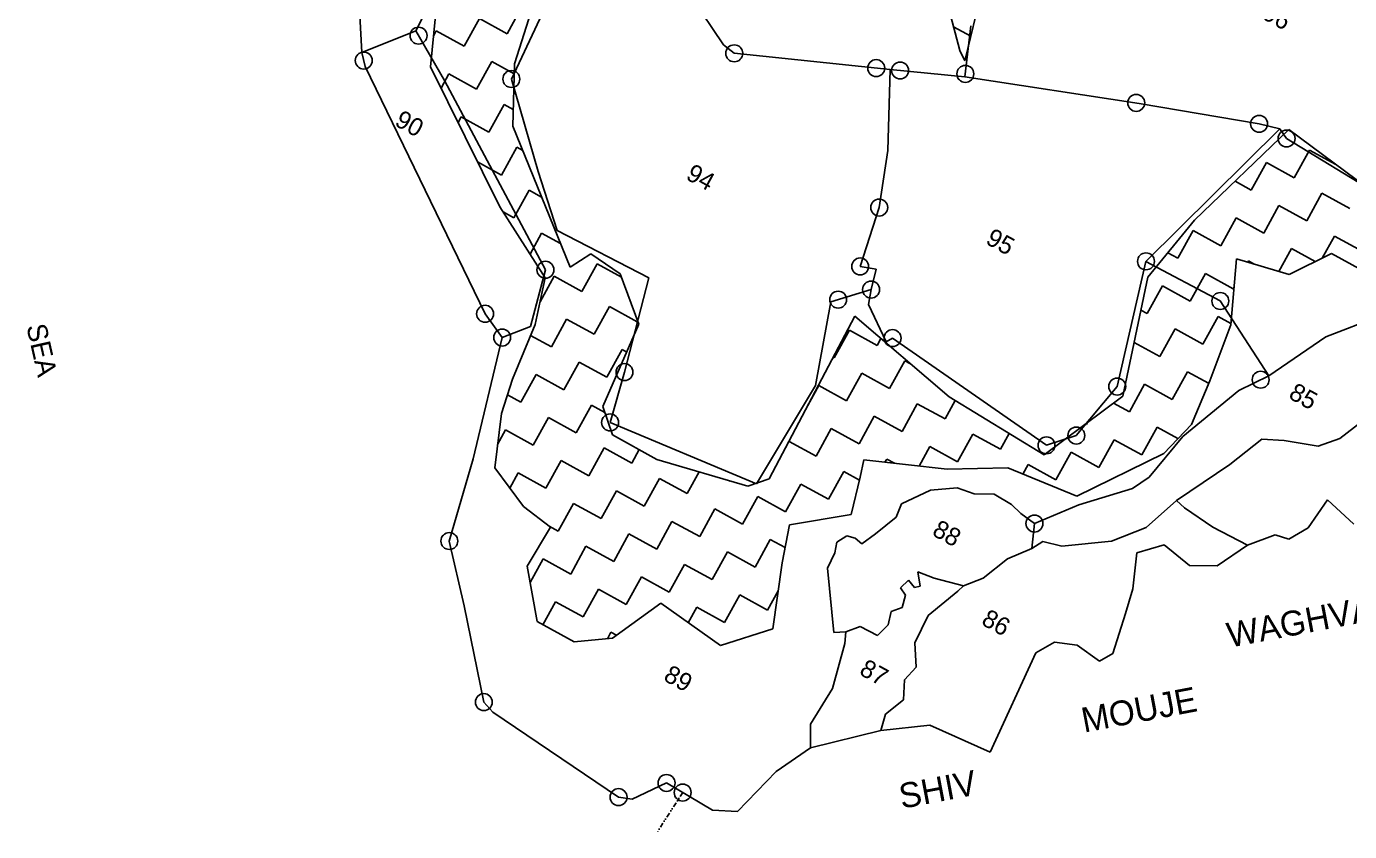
# Model space of a CAD drawing. Header units: metres. Extents: x 322052 to 327913, y 1839228 to 1844015.
# Drawn here: x 322537 to 323922, y 1839228 to 1840071 of the extents above; entities that cross this region are included whole.
import ezdxf

# ---------------------------------------------------------------- set-up
doc = ezdxf.new("R2010")
doc.units = ezdxf.units.M
doc.linetypes.add('DIVIDE', pattern=[1.25, 0.5, -0.25, 0, -0.25, 0, -0.25])
for name, color, linetype in [('POLY_HATCH', 12, 'Continuous'), ('POLY_PARCEL', 6, 'Continuous'), ('TEXT_MAPOUT', 7, 'Continuous'), ('TEXT_PARCEL', 7, 'Continuous'), ('V_BOUND_LINE', 7, 'Continuous'), ('V_DIVIDE_LINE', 7, 'DIVIDE')]:
    doc.layers.add(name, color=color, linetype=linetype)
doc.styles.add('TEXT_MAP', font='')
doc.styles.get('TEXT_MAP').set_extended_font_data('Kruti Dev 050')

msp = doc.modelspace()

# ---------------------------------------------------------------- linework, layer by layer
for centre in [(322947.8, 1840061), (323278.2, 1840042.5), (322890.4, 1840034.9), (323426.7, 1840027), (323044.9, 1840015.6), (323451.7, 1840024.5), (323520, 1840020.9), (323698.8, 1839990.6), (323827.4, 1839968.7), (323856.1, 1839953.3), (323429.9, 1839881), (323409.9, 1839819.4), (323709, 1839824.7), (323080.6, 1839815.9), (323421.3, 1839795.1), (323386.9, 1839784.6), (323786.8, 1839783.2), (323017.4, 1839769.8), (323035.3, 1839744.9), (323443.8, 1839744.4), (323163.3, 1839708.8), (323678.9, 1839693.6), (323829, 1839700.8), (323148.2, 1839656.1), (323636.1, 1839642.3), (323604.9, 1839632.1), (323592.3, 1839550.2), (322980, 1839531.9), (323016.1, 1839363.3), (323207.3, 1839278.6), (323224.2, 1839268.5), (323157.1, 1839263.8)]:
    msp.add_circle(centre, 8.87)
at = {"layer": 'POLY_HATCH'}
for p, q in [((323073.4, 1840110.4), (323048.2, 1840031.6)), ((322960.2, 1840028.4), (322965.5, 1840081.9)), ((323503.1, 1840087.6), (323514.3, 1840045.5)), ((323519.6, 1840034.6), (323531.2, 1840083.5)), ((323514.3, 1840045.5), (323519.6, 1840034.6)), ((323032.7, 1839881.8), (322960.2, 1840028.4)), ((323048.2, 1840031.6), (323046.5, 1839966.2)), ((323046.5, 1839966.2), (323106.3, 1839818.5)), ((323759.9, 1839867.8), (323858.4, 1839962.6)), ((323858.4, 1839962.6), (323962.2, 1839885.5)), ((323080.3, 1839807.3), (323032.7, 1839881.8)), ((323711, 1839808.1), (323759.9, 1839867.8)), ((323106.3, 1839818.5), (323128.1, 1839832.6)), ((323128.1, 1839832.6), (323158.9, 1839811.7)), ((323803.6, 1839827.4), (323797.7, 1839758.1)), ((323859, 1839811), (323803.6, 1839827.4)), ((323903.3, 1839832.9), (323859, 1839811)), ((323963.6, 1839799.8), (323903.3, 1839832.9)), ((323069.8, 1839758.7), (323080.3, 1839807.3)), ((323158.9, 1839811.7), (323178.2, 1839758.8)), ((323684.8, 1839683.5), (323711, 1839808.1)), ((323046.2, 1839701.2), (323069.8, 1839758.7)), ((323178.2, 1839758.8), (323140.8, 1839672.6)), ((323314.8, 1839597), (323404.4, 1839767.2)), ((323404.4, 1839767.2), (323503.1, 1839682.8)), ((323797.7, 1839758.1), (323775.7, 1839699.7)), ((323034.5, 1839665.3), (323046.2, 1839701.2)), ((323775.7, 1839699.7), (323756.5, 1839653.9)), ((323503.1, 1839682.8), (323602.6, 1839622)), ((323602.6, 1839622), (323684.8, 1839683.5)), ((323027.6, 1839608.7), (323034.5, 1839665.3)), ((323140.8, 1839672.6), (323150.7, 1839643)), ((323756.5, 1839653.9), (323727.7, 1839623.4)), ((323150.7, 1839643), (323197.1, 1839617.4)), ((323727.7, 1839623.4), (323636.6, 1839578.9)), ((323057.6, 1839568.1), (323027.6, 1839608.7)), ((323197.1, 1839617.4), (323292.4, 1839589.2)), ((323413.8, 1839616.9), (323409.9, 1839598.8)), ((323501.1, 1839607.1), (323413.8, 1839616.9)), ((323564.3, 1839608.6), (323501.1, 1839607.1)), ((323636.6, 1839578.9), (323564.3, 1839608.6)), ((323292.4, 1839589.2), (323314.8, 1839597)), ((323409.9, 1839598.8), (323400.5, 1839559.7)), ((323085.9, 1839546.4), (323057.6, 1839568.1)), ((323400.5, 1839559.7), (323336.1, 1839548.8)), ((323061.4, 1839505.5), (323085.9, 1839546.4)), ((323336.1, 1839548.8), (323328.2, 1839508.9)), ((323328.2, 1839508.9), (323318.4, 1839439.8)), ((323071.8, 1839447.5), (323061.4, 1839505.5)), ((323201.3, 1839466.8), (323150.9, 1839430.1)), ((323263.6, 1839422.5), (323201.3, 1839466.8)), ((323110.5, 1839426.2), (323071.8, 1839447.5)), ((323318.4, 1839439.8), (323263.6, 1839422.5)), ((323150.9, 1839430.1), (323110.5, 1839426.2))]:
    msp.add_line(p, q, dxfattribs=at)
at = {"layer": 'POLY_HATCH', "linetype": 'Continuous'}
for p, q in [((323040.4, 1840063), (323056.3, 1840092)), ((322995.4, 1840050), (323011.4, 1840079)), ((323011.4, 1840079), (323040.4, 1840063)), ((322963.4, 1840060.4), (322966.4, 1840065.9)), ((322966.4, 1840065.9), (322995.4, 1840050)), ((323507.7, 1840070.4), (323525.7, 1840060.5)), ((322971.3, 1840006.1), (322979.5, 1840020.9)), ((322979.5, 1840020.9), (323008.5, 1840005)), ((323008.5, 1840005), (323024.4, 1840034)), ((323024.4, 1840034), (323047.9, 1840021.1)), ((323021.5, 1839960), (323037.5, 1839989)), ((323037.5, 1839989), (323046.9, 1839983.8)), ((322989.2, 1839969.9), (322992.5, 1839976)), ((322992.5, 1839976), (323021.5, 1839960)), ((323034.6, 1839915.1), (323050.5, 1839944.1)), ((323050.5, 1839944.1), (323056.8, 1839940.6)), ((323864.2, 1839912.1), (323880.1, 1839941.1)), ((323880.1, 1839941.1), (323907.7, 1839926)), ((323009.4, 1839928.9), (323034.6, 1839915.1)), ((323819.2, 1839899.1), (323835.2, 1839928.1)), ((323835.2, 1839928.1), (323864.2, 1839912.1)), ((323047.6, 1839870.1), (323063.6, 1839899.1)), ((323063.6, 1839899.1), (323076.5, 1839892)), ((323802.2, 1839908.5), (323819.2, 1839899.1)), ((323877.2, 1839867.2), (323893.2, 1839896.2)), ((323893.2, 1839896.2), (323922.2, 1839880.2)), ((323832.3, 1839854.1), (323848.2, 1839883.1)), ((323848.2, 1839883.1), (323877.2, 1839867.2)), ((323036.2, 1839876.4), (323047.6, 1839870.1)), ((323787.3, 1839841.1), (323803.3, 1839870.1)), ((323803.3, 1839870.1), (323832.3, 1839854.1)), ((323742.4, 1839828), (323758.3, 1839857)), ((323758.3, 1839857), (323787.3, 1839841.1)), ((323064.5, 1839832.1), (323076.6, 1839854.1)), ((323076.6, 1839854.1), (323096.2, 1839843.4)), ((323893.5, 1839828.1), (323906.3, 1839851.2)), ((323906.3, 1839851.2), (323935.3, 1839835.3)), ((323732, 1839833.7), (323742.4, 1839828)), ((323848.1, 1839814.2), (323861.3, 1839838.2)), ((323861.3, 1839838.2), (323886.2, 1839824.5)), ((323118.7, 1839793.2), (323134.6, 1839822.2)), ((323134.6, 1839822.2), (323160.2, 1839808.2)), ((323815.6, 1839823.8), (323816.3, 1839825.1)), ((323816.3, 1839825.1), (323822.2, 1839821.9)), ((323074.9, 1839782.3), (323089.7, 1839809.2)), ((323089.7, 1839809.2), (323118.7, 1839793.2)), ((323710.4, 1839770), (323726.4, 1839799)), ((323726.4, 1839799), (323755.4, 1839783.1)), ((323755.4, 1839783.1), (323771.4, 1839812.1)), ((323771.4, 1839812.1), (323800.4, 1839796.1)), ((323800.4, 1839796.1), (323801, 1839797.3)), ((323131.7, 1839748.3), (323147.7, 1839777.3)), ((323147.7, 1839777.3), (323176.7, 1839761.3)), ((323703.7, 1839773.7), (323710.4, 1839770)), ((323086.8, 1839735.2), (323102.7, 1839764.2)), ((323102.7, 1839764.2), (323131.7, 1839748.3)), ((323176.7, 1839761.3), (323177, 1839761.9)), ((323768.5, 1839738.1), (323784.4, 1839767.1)), ((323784.4, 1839767.1), (323797.8, 1839759.7)), ((323065, 1839747.2), (323086.8, 1839735.2)), ((323382.7, 1839723.6), (323398.6, 1839752.6)), ((323398.6, 1839752.6), (323427.6, 1839736.6)), ((323427.6, 1839736.6), (323431.6, 1839744)), ((323723.5, 1839725), (323739.5, 1839754)), ((323739.5, 1839754), (323768.5, 1839738.1)), ((323144.8, 1839703.3), (323160.7, 1839732.3)), ((323160.7, 1839732.3), (323165.6, 1839729.7)), ((323696.6, 1839739.8), (323723.5, 1839725)), ((323099.8, 1839690.2), (323115.8, 1839719.3)), ((323115.8, 1839719.3), (323144.8, 1839703.3)), ((323381.7, 1839724.1), (323382.7, 1839723.6)), ((323440.7, 1839691.7), (323456.6, 1839720.7)), ((323456.6, 1839720.7), (323462.7, 1839717.3)), ((323054.9, 1839677.2), (323070.8, 1839706.2)), ((323070.8, 1839706.2), (323099.8, 1839690.2)), ((323395.7, 1839678.6), (323411.7, 1839707.6)), ((323411.7, 1839707.6), (323440.7, 1839691.7)), ((323736.5, 1839680.1), (323752.5, 1839709.1)), ((323752.5, 1839709.1), (323774.5, 1839697)), ((323355.3, 1839673.9), (323366.7, 1839694.6)), ((323366.7, 1839694.6), (323395.7, 1839678.6)), ((323691.6, 1839667), (323707.5, 1839696)), ((323707.5, 1839696), (323736.5, 1839680.1)), ((323040.9, 1839684.9), (323054.9, 1839677.2)), ((323112.9, 1839645.3), (323128.8, 1839674.3)), ((323128.8, 1839674.3), (323142.9, 1839666.6)), ((323453.7, 1839646.7), (323469.7, 1839675.7)), ((323469.7, 1839675.7), (323498.7, 1839659.8)), ((323498.7, 1839659.8), (323509.3, 1839679)), ((323674.9, 1839676.2), (323691.6, 1839667)), ((323067.9, 1839632.2), (323083.9, 1839661.2)), ((323083.9, 1839661.2), (323112.9, 1839645.3)), ((323408.8, 1839633.7), (323424.7, 1839662.7)), ((323424.7, 1839662.7), (323453.7, 1839646.7)), ((323030.5, 1839633), (323038.9, 1839648.2)), ((323038.9, 1839648.2), (323067.9, 1839632.2)), ((323363.8, 1839620.6), (323379.7, 1839649.6)), ((323379.7, 1839649.6), (323408.8, 1839633.7)), ((323645.9, 1839654.4), (323646.6, 1839654)), ((323646.6, 1839654), (323647.6, 1839655.7)), ((323704.6, 1839622.1), (323720.6, 1839651.1)), ((323720.6, 1839651.1), (323742.4, 1839639.1)), ((323335.5, 1839636.2), (323363.8, 1839620.6)), ((323511.7, 1839614.8), (323527.7, 1839643.8)), ((323527.7, 1839643.8), (323556.7, 1839627.9)), ((323556.7, 1839627.9), (323565.8, 1839644.5)), ((323659.7, 1839609), (323675.6, 1839638)), ((323675.6, 1839638), (323704.6, 1839622.1)), ((323125.9, 1839600.3), (323141.9, 1839629.3)), ((323141.9, 1839629.3), (323170.9, 1839613.4)), ((323170.9, 1839613.4), (323178.7, 1839627.6)), ((323471.5, 1839610.4), (323482.7, 1839630.8)), ((323482.7, 1839630.8), (323511.7, 1839614.8)), ((323614.7, 1839596), (323630.7, 1839625)), ((323630.7, 1839625), (323659.7, 1839609)), ((323081, 1839587.3), (323096.9, 1839616.3)), ((323096.9, 1839616.3), (323125.9, 1839600.3)), ((323435.9, 1839614.4), (323437.8, 1839617.7)), ((323437.8, 1839617.7), (323445.8, 1839613.3)), ((323580.3, 1839602), (323585.7, 1839611.9)), ((323585.7, 1839611.9), (323614.7, 1839596)), ((323043.3, 1839587.4), (323052, 1839603.2)), ((323052, 1839603.2), (323081, 1839587.3)), ((323183.9, 1839568.4), (323199.9, 1839597.4)), ((323199.9, 1839597.4), (323228.9, 1839581.5)), ((323228.9, 1839581.5), (323241.5, 1839604.3)), ((323273.1, 1839594.9), (323273.9, 1839594.5)), ((323273.9, 1839594.5), (323274, 1839594.7)), ((323331.9, 1839562.6), (323347.8, 1839591.6)), ((323347.8, 1839591.6), (323376.8, 1839575.7)), ((323376.8, 1839575.7), (323392.8, 1839604.7)), ((323392.8, 1839604.7), (323409.1, 1839595.7)), ((323139, 1839555.4), (323154.9, 1839584.4)), ((323154.9, 1839584.4), (323183.9, 1839568.4)), ((323286.9, 1839549.6), (323302.9, 1839578.6)), ((323302.9, 1839578.6), (323331.9, 1839562.6)), ((323094, 1839542.3), (323110, 1839571.3)), ((323110, 1839571.3), (323139, 1839555.4)), ((323242, 1839536.5), (323257.9, 1839565.5)), ((323257.9, 1839565.5), (323286.9, 1839549.6)), ((323197, 1839523.4), (323212.9, 1839552.5)), ((323212.9, 1839552.5), (323242, 1839536.5)), ((323084.4, 1839547.6), (323094, 1839542.3)), ((323152, 1839510.4), (323168, 1839539.4)), ((323168, 1839539.4), (323197, 1839523.4)), ((323107.1, 1839497.3), (323123, 1839526.4)), ((323123, 1839526.4), (323152, 1839510.4)), ((323300, 1839504.6), (323315.9, 1839533.6)), ((323315.9, 1839533.6), (323331.4, 1839525.1)), ((323064.5, 1839488.6), (323078.1, 1839513.3)), ((323078.1, 1839513.3), (323107.1, 1839497.3)), ((323255, 1839491.5), (323271, 1839520.5)), ((323271, 1839520.5), (323300, 1839504.6)), ((323165.1, 1839465.4), (323181, 1839494.4)), ((323181, 1839494.4), (323210, 1839478.5)), ((323210, 1839478.5), (323226, 1839507.5)), ((323226, 1839507.5), (323255, 1839491.5)), ((323120.1, 1839452.4), (323136.1, 1839481.4)), ((323136.1, 1839481.4), (323165.1, 1839465.4)), ((323077.8, 1839444.2), (323091.1, 1839468.3)), ((323091.1, 1839468.3), (323120.1, 1839452.4)), ((323268.1, 1839446.6), (323284, 1839475.6)), ((323284, 1839475.6), (323313, 1839459.6)), ((323313, 1839459.6), (323324, 1839479.6)), ((323230.1, 1839446.3), (323239.1, 1839462.5)), ((323239.1, 1839462.5), (323268.1, 1839446.6)), ((323145.4, 1839429.6), (323149.1, 1839436.4)), ((323149.1, 1839436.4), (323155.1, 1839433.2))]:
    msp.add_line(p, q, dxfattribs=at)
at = {"layer": 'POLY_PARCEL'}
for p, q in [((322944.9, 1840066.2), (322988.1, 1840150.4)), ((323266.9, 1840051.3), (323195.6, 1840158.1)), ((323105.4, 1840144.2), (323044.9, 1840015.6)), ((322888.3, 1840043.3), (322944.9, 1840066.2)), ((322944.9, 1840066.2), (322974.9, 1840014)), ((323525.6, 1840071.1), (323519.6, 1840017.8)), ((323278.2, 1840042.5), (323266.9, 1840051.3)), ((323441.3, 1840025.5), (323278.2, 1840042.5)), ((323441.3, 1840025.5), (323438.9, 1839940.7)), ((323519.6, 1840017.8), (323441.3, 1840025.5)), ((322974.9, 1840014), (323080.6, 1839815.9)), ((323044.9, 1840015.6), (323072.8, 1839918.9)), ((323519.6, 1840017.8), (323702, 1839990.1)), ((323702, 1839990.1), (323827.4, 1839968.7)), ((323827.4, 1839968.7), (323849.1, 1839963.3)), ((323709, 1839824.7), (323849.1, 1839963.3)), ((323849.1, 1839963.3), (323856.1, 1839953.3)), ((323856.1, 1839953.3), (323958.9, 1839890.5)), ((323438.9, 1839940.7), (323429.9, 1839881)), ((323072.8, 1839918.9), (323092.9, 1839857.1)), ((323429.9, 1839881), (323409.9, 1839819.4)), ((323092.9, 1839857.1), (323188.8, 1839807.3)), ((323080.6, 1839815.9), (323064.8, 1839756.5)), ((323409.9, 1839819.4), (323426.8, 1839816.6)), ((323426.8, 1839816.6), (323421.3, 1839795.1)), ((323678.9, 1839693.6), (323709, 1839824.7)), ((323709, 1839824.7), (323786.8, 1839783.2)), ((323188.8, 1839807.3), (323163.3, 1839708.8)), ((323379.1, 1839782.2), (323421.3, 1839795.1)), ((323421.3, 1839795.1), (323418.5, 1839779.5)), ((323363.2, 1839694.9), (323379.1, 1839782.2)), ((323418.5, 1839779.5), (323437.2, 1839740.4)), ((323786.8, 1839783.2), (323837.4, 1839704.9)), ((323897.1, 1839745.6), (323956.5, 1839768.7)), ((323064.8, 1839756.5), (323035.3, 1839744.9)), ((323437.2, 1839740.4), (323443.8, 1839744.4)), ((323443.8, 1839744.4), (323604.9, 1839632.1)), ((323837.4, 1839704.9), (323897.1, 1839745.6)), ((323163.3, 1839708.8), (323148.2, 1839656.1)), ((323806.3, 1839689.6), (323837.4, 1839704.9)), ((323301.4, 1839591.9), (323363.2, 1839694.9)), ((323636.1, 1839642.3), (323678.9, 1839693.6)), ((323747.6, 1839641.2), (323806.3, 1839689.6)), ((323970.2, 1839684.3), (323911.9, 1839639.3)), ((323148.2, 1839656.1), (323301.4, 1839591.9)), ((323604.9, 1839632.1), (323636.1, 1839642.3)), ((323712.5, 1839598.7), (323747.6, 1839641.2)), ((323830.3, 1839638.6), (323796.8, 1839612.1)), ((323853.6, 1839637.1), (323830.3, 1839638.6)), ((323889.1, 1839631.1), (323853.6, 1839637.1)), ((323911.9, 1839639.3), (323889.1, 1839631.1)), ((323796.8, 1839612.1), (323741, 1839574.5)), ((323695, 1839586.8), (323712.5, 1839598.7)), ((323453.3, 1839570.7), (323483.6, 1839585.2)), ((323483.6, 1839585.2), (323511.5, 1839587.6)), ((323511.5, 1839587.6), (323529.2, 1839581.2)), ((323529.2, 1839581.2), (323550.1, 1839580.9)), ((323550.1, 1839580.9), (323568.3, 1839570.3)), ((323638.9, 1839569.9), (323695, 1839586.8)), ((323447.5, 1839556.8), (323453.3, 1839570.7)), ((323568.3, 1839570.3), (323577.9, 1839560.8)), ((323592.3, 1839550.2), (323638.9, 1839569.9)), ((323741, 1839574.5), (323709.2, 1839546.2)), ((323741, 1839574.5), (323749.2, 1839566.7)), ((323749.2, 1839566.7), (323778.9, 1839546.3)), ((323425.8, 1839539.4), (323447.5, 1839556.8)), ((323577.9, 1839560.8), (323592.3, 1839550.2)), ((323589.6, 1839524), (323592.3, 1839550.2)), ((323385.5, 1839530.8), (323395.8, 1839537.5)), ((323395.8, 1839537.5), (323404.6, 1839534.8)), ((323411.6, 1839528.8), (323425.8, 1839539.4)), ((323709.2, 1839546.2), (323672.8, 1839531.8)), ((323778.9, 1839546.3), (323815.2, 1839527.7)), ((323383.5, 1839519.5), (323385.5, 1839530.8)), ((323404.6, 1839534.8), (323411.6, 1839528.8)), ((323564.1, 1839513.3), (323589.6, 1839524)), ((323600.9, 1839531.3), (323589.6, 1839524)), ((323620.9, 1839526.5), (323600.9, 1839531.3)), ((323672.8, 1839531.8), (323620.9, 1839526.5)), ((323375.9, 1839503.5), (323383.5, 1839519.5)), ((323538.5, 1839492.9), (323564.1, 1839513.3)), ((323382.2, 1839436), (323375.9, 1839503.5)), ((323472.6, 1839484.6), (323470.2, 1839499.7)), ((323470.2, 1839499.7), (323487.5, 1839493)), ((323452.2, 1839483), (323460.6, 1839491)), ((323457.2, 1839475.1), (323452.2, 1839483)), ((323460.6, 1839491), (323466.8, 1839483.2)), ((323466.8, 1839483.2), (323472.6, 1839484.6)), ((323487.5, 1839493), (323518, 1839485)), ((323512.2, 1839479.5), (323518, 1839485)), ((323518, 1839485), (323538.5, 1839492.9)), ((323453.7, 1839462.2), (323457.2, 1839475.1)), ((323481, 1839453.9), (323512.2, 1839479.5)), ((323439.3, 1839444.2), (323442.5, 1839458.1)), ((323442.5, 1839458.1), (323453.7, 1839462.2)), ((323467, 1839425.4), (323481, 1839453.9)), ((323395, 1839436.8), (323409.8, 1839442.5)), ((323409.8, 1839442.5), (323427.9, 1839433.1)), ((323427.9, 1839433.1), (323439.3, 1839444.2)), ((323395, 1839436.8), (323382.2, 1839436)), ((323393.7, 1839424.6), (323395, 1839436.8)), ((323468.4, 1839399.8), (323467, 1839425.4)), ((323381.1, 1839377.4), (323393.7, 1839424.6)), ((323456.2, 1839386.5), (323468.4, 1839399.8)), ((323455.2, 1839365.5), (323456.2, 1839386.5)), ((323357.9, 1839340.1), (323381.1, 1839377.4)), ((323436.4, 1839350.5), (323455.2, 1839365.5)), ((323431.7, 1839333.4), (323436.4, 1839350.5)), ((323357.8, 1839315.5), (323357.9, 1839340.1))]:
    msp.add_line(p, q, dxfattribs=at)
at = {"layer": 'V_BOUND_LINE'}
for p, q in [((322883.6, 1840133.6), (322888.3, 1840043.3)), ((322888.3, 1840043.3), (322892.1, 1840028.6)), ((322892.1, 1840028.6), (323017.4, 1839769.8)), ((323017.4, 1839769.8), (323035.3, 1839744.9)), ((323035.3, 1839744.9), (323005.1, 1839618.1)), ((323005.1, 1839618.1), (322980, 1839531.9)), ((323878.7, 1839545.6), (323898.9, 1839575.1)), ((323898.9, 1839575.1), (323926.5, 1839549.5)), ((323815.2, 1839527.7), (323844.1, 1839538.4)), ((323844.1, 1839538.4), (323858.6, 1839534)), ((323858.6, 1839534), (323878.7, 1839545.6)), ((322980, 1839531.9), (322995.6, 1839464)), ((323699.6, 1839519.7), (323727.9, 1839527.9)), ((323727.9, 1839527.9), (323754.6, 1839506.4)), ((323783.5, 1839505.9), (323815.2, 1839527.7)), ((323695.3, 1839481.8), (323699.6, 1839519.7)), ((323754.6, 1839506.4), (323783.5, 1839505.9)), ((323687.7, 1839456.1), (323695.3, 1839481.8)), ((322995.6, 1839464), (323016.1, 1839363.3)), ((323674.4, 1839414.2), (323687.7, 1839456.1)), ((323593.9, 1839415), (323613.2, 1839425.9)), ((323613.2, 1839425.9), (323637.1, 1839422.9)), ((323545.9, 1839310.9), (323593.9, 1839415)), ((323637.1, 1839422.9), (323660.5, 1839406)), ((323660.5, 1839406), (323674.4, 1839414.2)), ((323016.1, 1839363.3), (323025.7, 1839352.6)), ((323025.7, 1839352.6), (323157.1, 1839263.8)), ((323357.8, 1839315.5), (323431.7, 1839333.4)), ((323431.7, 1839333.4), (323482.7, 1839339.2)), ((323482.7, 1839339.2), (323545.9, 1839310.9)), ((323322.1, 1839290.5), (323357.8, 1839315.5)), ((323281.4, 1839248.6), (323322.1, 1839290.5)), ((323171.4, 1839261.7), (323207.3, 1839278.6)), ((323207.3, 1839278.6), (323255.3, 1839250)), ((323157.1, 1839263.8), (323171.4, 1839261.7)), ((323255.3, 1839250), (323281.4, 1839248.6))]:
    msp.add_line(p, q, dxfattribs=at)
at = {"layer": 'V_DIVIDE_LINE', "ltscale": 10}
msp.add_line((323224.2, 1839268.5), (323197.9, 1839227.7), dxfattribs=at)

# ---------------------------------------------------------------- texts
at = {"layer": 'TEXT_MAPOUT'}
for s, height, rotation, p in [('SEA', 20.85, 282.6891, (322537.3, 1839756.8)), ('WAGHVADI', 26.07, 10.7358, (323796.5, 1839420.2)), ('MOUJE', 26.07, 10.7358, (323644.2, 1839331.2)), ('SHIV', 26.07, 10.7358, (323453.4, 1839251.5))]:
    msp.add_text(s, height=height, rotation=rotation, dxfattribs=at).set_placement(p)
at = {"layer": 'TEXT_PARCEL', "style": 'TEXT_MAP'}
for s, p in [('96', (323829.4, 1840079.5)), ('90', (322921.7, 1839967.5)), ('94', (323226.4, 1839911.3)), ('95', (323540.1, 1839843.8)), ('85', (323857.1, 1839682)), ('88', (323484.1, 1839538.6)), ('86', (323535.6, 1839445.1)), ('89', (323203, 1839386.6)), ('87', (323407.9, 1839392.8))]:
    msp.add_text(s, height=18.77, rotation=331.1873, dxfattribs=at).set_placement(p)

doc.saveas('drawing.dxf')
